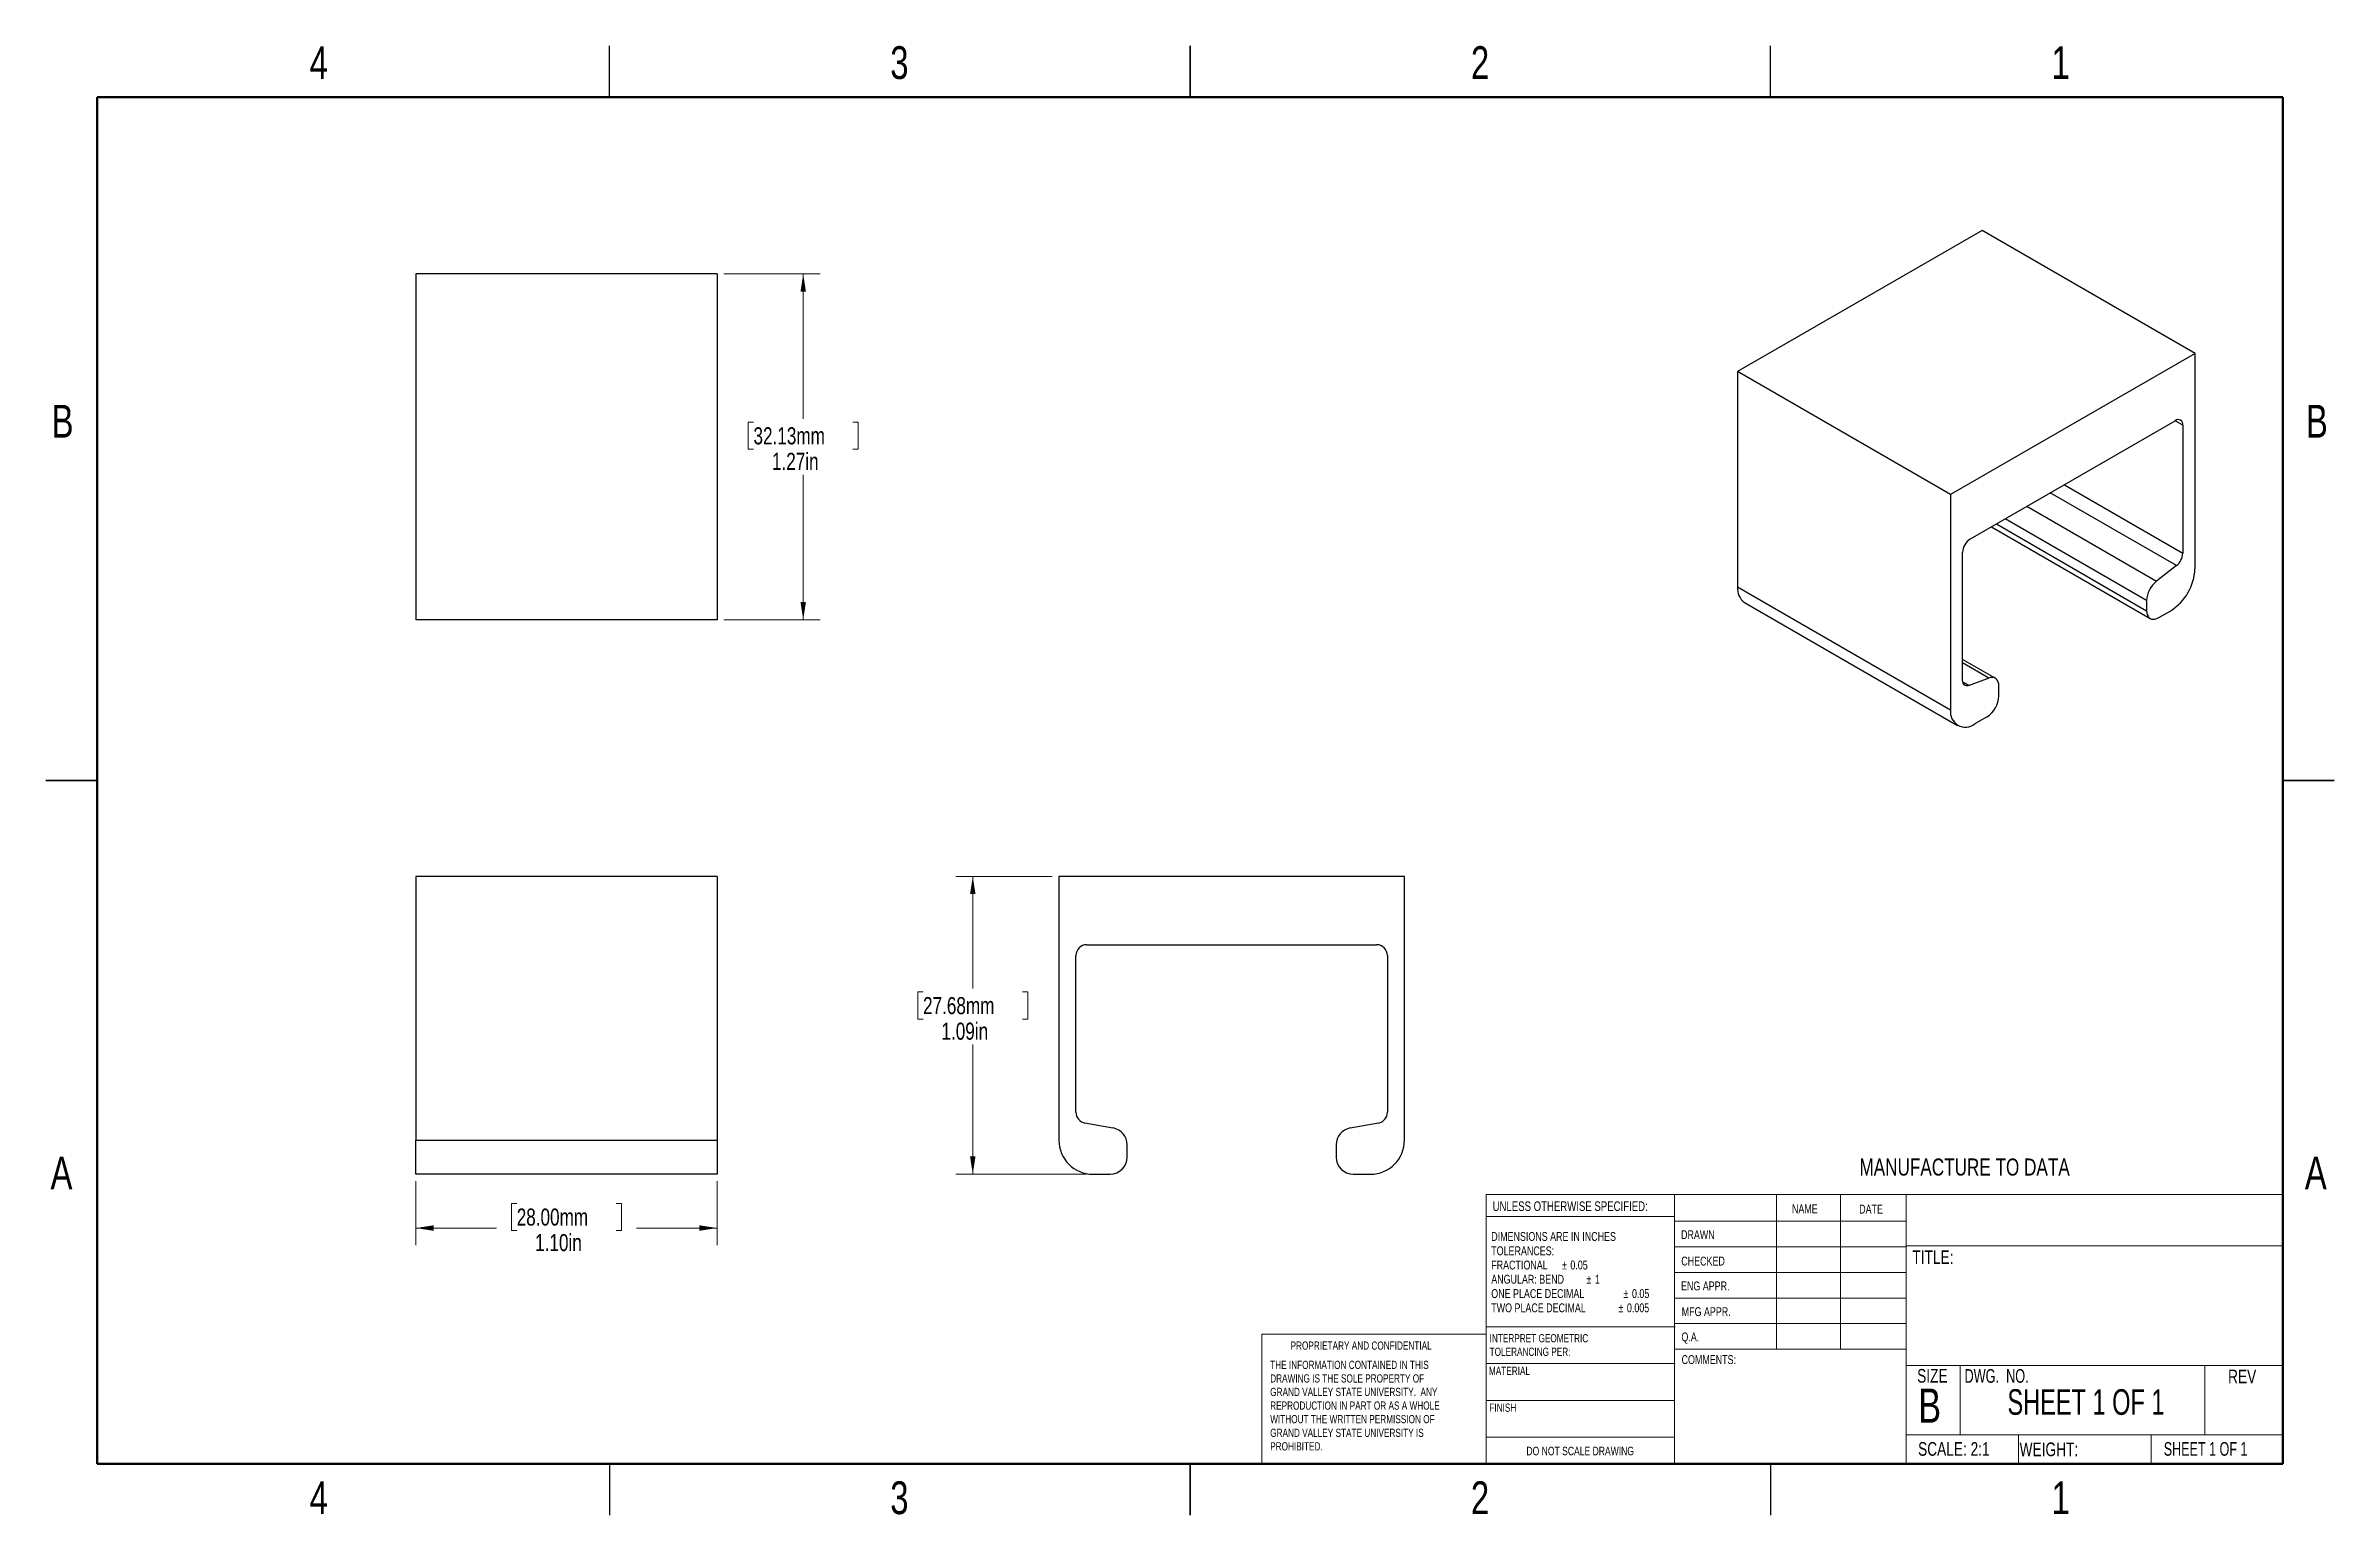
# Model space of a CAD drawing. Header units: inches. Extents: x 0.1 to 16.9, y 0.1 to 10.9.
import ezdxf

# ---------------------------------------------------------------- set-up
doc = ezdxf.new("R2010")
doc.units = ezdxf.units.IN
doc.header["$MEASUREMENT"] = 0
doc.styles.add('SLDTEXTSTYLE0', font='TXT', dxfattribs={"width": 0.75})
doc.styles.add('SLDTEXTSTYLE1', font='TXT', dxfattribs={"width": 0.6875})
doc.styles.add('SLDTEXTSTYLE2', font='TXT', dxfattribs={"width": 0.694444})
doc.dimstyles.new('SLDDIMSTYLE0', dxfattribs={"dimtxt": 0.125, "dimasz": 0.13, "dimexe": 0, "dimexo": 0.0625, "dimgap": 0.03125, "dimtad": 0, "dimtih": 1, "dimtoh": 1, "dimlfac": 0.5, "dimrnd": 1e-09, "dimzin": 4, "dimdsep": 46, "dimtxsty": 'SLDTEXTSTYLE0', "dimsah": 1, "dimcen": 0.09, "dimadec": 0, "dimazin": 1, "dimtfac": 1, "dimtofl": 0, "dimtmove": 0, "dimatfit": 3, "dimfxl": 1, "dimfrac": 2, "dimtolj": 1, "dimtzin": 12, "dimarcsym": 0})
doc.dimstyles.new('SLDDIMSTYLE1', dxfattribs={"dimtxt": 0.125, "dimasz": 0.13, "dimexe": 0, "dimexo": 0.0625, "dimgap": 0.03125, "dimtad": 0, "dimtih": 1, "dimtoh": 1, "dimlfac": 0.5, "dimrnd": 1e-09, "dimzin": 12, "dimdsep": 46, "dimtxsty": 'SLDTEXTSTYLE0', "dimsah": 1, "dimcen": 0.09, "dimadec": 0, "dimazin": 3, "dimtfac": 1, "dimtofl": 0, "dimtmove": 0, "dimatfit": 3, "dimfxl": 1, "dimfrac": 2, "dimtolj": 1, "dimtzin": 12, "dimarcsym": 0})

# ---------------------------------------------------------------- blocks, each defined once
blk = doc.blocks.new('SW_NOTE_0')
at = {"color": 0, "linetype": 'Continuous', "lineweight": 0, "char_height": 0.06, "attachment_point": 1, "style": 'SLDTEXTSTYLE0'}
for s, insert in [('INTERPRET GEOMETRIC', (0, 0.077)), ('TOLERANCING PER:', (0, -0.022))]:
    blk.add_mtext(s, dxfattribs=dict(at, insert=insert))
blk = doc.blocks.new('SW_NOTE_1')
at = {"color": 0, "linetype": 'Continuous', "lineweight": 0, "char_height": 0.065, "attachment_point": 1, "style": 'SLDTEXTSTYLE0'}
for s, insert in [('DIMENSIONS ARE IN INCHES', (0, 0.084)), ('TOLERANCES:', (0, -0.021)), ('FRACTIONAL', (0, -0.125)), ('%%p', (0.518, -0.125)), ('0.05', (0.579, -0.125)), ('ANGULAR: BEND', (0, -0.229)), ('ONE PLACE DECIMAL', (0, -0.334)), ('%%p', (0.697, -0.229)), ('1', (0.759, -0.229)), ('0.05', (1.03, -0.334)), ('TWO PLACE DECIMAL', (0, -0.438)), ('%%p', (0.931, -0.438)), ('%%p', (0.968, -0.334)), ('0.005', (0.993, -0.438))]:
    blk.add_mtext(s, dxfattribs=dict(at, insert=insert))
blk = doc.blocks.new('SW_NOTE_2')
at = {"color": 0, "linetype": 'Continuous', "lineweight": 0, "char_height": 0.06, "attachment_point": 1, "style": 'SLDTEXTSTYLE0'}
for s, insert in [('THE INFORMATION CONTAINED IN THIS', (0, 0.077)), ('GRAND VALLEY STATE UNIVERSITY.  ANY', (0, -0.121)), ('DRAWING IS THE SOLE PROPERTY OF', (0, -0.022)), ('WITHOUT THE WRITTEN PERMISSION OF', (0, -0.32)), ('REPRODUCTION IN PART OR AS A WHOLE', (0, -0.221)), ('GRAND VALLEY STATE UNIVERSITY IS', (0, -0.42)), ('PROHIBITED.', (0, -0.519))]:
    blk.add_mtext(s, dxfattribs=dict(at, insert=insert))
blk = doc.blocks.new('_D')
at = {"color": 7, "linetype": 'Continuous', "lineweight": 18}
for p, q in [((2.834, 2.57), (2.834, 2.101)), ((5.039, 2.57), (5.039, 2.101)), ((3.572, 2.406), (3.534, 2.406)), ((3.534, 2.406), (3.534, 2.208)), ((4.301, 2.406), (4.339, 2.406)), ((4.339, 2.406), (4.339, 2.208)), ((2.834, 2.226), (3.425, 2.226)), ((3.534, 2.208), (3.572, 2.208)), ((4.339, 2.208), (4.301, 2.208)), ((5.039, 2.226), (4.448, 2.226))]:
    blk.add_line(p, q, dxfattribs=at)
for points in [[(2.834, 2.226), (2.964, 2.206), (2.964, 2.246)], [(5.039, 2.226), (4.909, 2.246), (4.909, 2.206)]]:
    blk.add_solid(points, dxfattribs=at)
at = {"color": 7, "linetype": 'Continuous', "lineweight": 18, "char_height": 0.125, "attachment_point": 1, "style": 'SLDTEXTSTYLE0'}
for s, insert in [('28.00mm', (3.572, 2.369)), ('1.10in', (3.707, 2.182))]:
    blk.add_mtext(s, dxfattribs=dict(at, insert=insert))
blk = doc.blocks.new('_D_1')
at = {"color": 7, "linetype": 'Continuous', "lineweight": 18}
for p, q in [((5.089, 9.207), (5.794, 9.207)), ((5.669, 9.207), (5.669, 8.147)), ((5.305, 8.122), (5.267, 8.122)), ((5.267, 8.122), (5.267, 7.924)), ((6.033, 8.122), (6.071, 8.122)), ((6.071, 8.122), (6.071, 7.924)), ((5.267, 7.924), (5.305, 7.924)), ((6.071, 7.924), (6.033, 7.924)), ((5.669, 6.677), (5.669, 7.737)), ((5.089, 6.677), (5.794, 6.677))]:
    blk.add_line(p, q, dxfattribs=at)
for points in [[(5.669, 9.207), (5.649, 9.077), (5.689, 9.077)], [(5.669, 6.677), (5.689, 6.807), (5.649, 6.807)]]:
    blk.add_solid(points, dxfattribs=at)
at = {"color": 7, "linetype": 'Continuous', "lineweight": 18, "char_height": 0.125, "attachment_point": 1, "style": 'SLDTEXTSTYLE0'}
for s, insert in [('32.13mm', (5.305, 8.085)), ('1.27in', (5.44, 7.898))]:
    blk.add_mtext(s, dxfattribs=dict(at, insert=insert))
blk = doc.blocks.new('_D_2')
at = {"color": 7, "linetype": 'Continuous', "lineweight": 18}
for p, q in [((7.49, 4.799), (6.785, 4.799)), ((6.91, 4.799), (6.91, 3.979)), ((6.546, 3.954), (6.508, 3.954)), ((6.508, 3.954), (6.508, 3.755)), ((7.274, 3.954), (7.312, 3.954)), ((7.312, 3.954), (7.312, 3.755)), ((6.508, 3.755), (6.546, 3.755)), ((7.312, 3.755), (7.274, 3.755)), ((6.91, 2.62), (6.91, 3.568)), ((7.74, 2.62), (6.785, 2.62))]:
    blk.add_line(p, q, dxfattribs=at)
for points in [[(6.91, 4.799), (6.89, 4.669), (6.93, 4.669)], [(6.91, 2.62), (6.93, 2.75), (6.89, 2.75)]]:
    blk.add_solid(points, dxfattribs=at)
at = {"color": 7, "linetype": 'Continuous', "lineweight": 18, "char_height": 0.125, "attachment_point": 1, "style": 'SLDTEXTSTYLE0'}
for s, insert in [('27.68mm', (6.546, 3.916)), ('1.09in', (6.681, 3.729))]:
    blk.add_mtext(s, dxfattribs=dict(at, insert=insert))

msp = doc.modelspace()

# ---------------------------------------------------------------- linework, layer by layer
at = {"color": 7, "linetype": 'Continuous', "lineweight": 25}
for p, q in [((4.25, 10.5), (4.25, 10.875)), ((8.5, 10.875), (8.5, 10.5)), ((8.5, 10.5), (8.5, 10.875)), ((12.75, 10.5), (12.75, 10.875)), ((14.297, 9.525), (12.508, 8.492)), ((15.856, 8.625), (14.297, 9.525)), ((5.039, 9.207), (2.834, 9.207)), ((2.834, 9.207), (2.834, 6.677)), ((5.039, 9.207), (5.039, 6.677)), ((15.856, 8.625), (14.067, 7.592)), ((15.856, 7.049), (15.856, 8.625)), ((14.067, 7.592), (12.508, 8.492)), ((12.508, 8.492), (12.508, 6.917)), ((14.212, 7.268), (15.711, 8.133)), ((15.767, 8.1), (15.767, 7.164)), ((14.067, 7.592), (14.067, 6.017)), ((14.366, 7.357), (15.528, 6.686)), ((14.155, 6.233), (14.155, 7.17)), ((15.72, 7.073), (15.575, 6.959)), ((12.508, 6.917), (14.067, 6.017)), ((12.559, 6.802), (14.118, 5.902)), ((15.502, 6.817), (15.502, 6.743)), ((15.59, 6.692), (15.679, 6.743)), ((5.039, 6.677), (2.834, 6.677)), ((14.394, 6.249), (14.155, 6.387)), ((14.347, 6.25), (14.202, 6.196)), ((14.42, 6.119), (14.42, 6.192)), ((14.243, 5.915), (14.332, 5.966)), ((0.125, 5.5), (0.5, 5.5)), ((0.5, 5.5), (0.125, 5.5)), ((16.875, 5.5), (16.5, 5.5)), ((16.5, 5.5), (16.875, 5.5)), ((5.039, 4.799), (2.834, 4.799)), ((2.834, 4.799), (2.834, 2.87)), ((5.039, 4.799), (5.039, 2.87)), ((7.54, 4.799), (7.54, 2.87)), ((10.07, 4.799), (7.54, 4.799)), ((10.07, 2.87), (10.07, 4.799)), ((7.665, 3.073), (7.665, 4.219)), ((7.745, 4.299), (9.865, 4.299)), ((9.945, 4.219), (9.945, 3.073)), ((2.834, 2.87), (5.039, 2.87)), ((2.834, 2.62), (2.834, 2.87)), ((5.039, 2.87), (5.039, 2.62)), ((7.936, 2.958), (7.731, 2.994)), ((9.879, 2.994), (9.673, 2.958)), ((8.04, 2.745), (8.04, 2.835)), ((9.57, 2.835), (9.57, 2.745)), ((5.039, 2.62), (2.834, 2.62)), ((7.79, 2.62), (7.915, 2.62)), ((9.695, 2.62), (9.82, 2.62)), ((4.25, 0.5), (4.25, 0.125)), ((8.5, 0.125), (8.5, 0.5)), ((8.5, 0.5), (8.5, 0.125)), ((12.75, 0.5), (12.75, 0.125))]:
    msp.add_line(p, q, dxfattribs=at)
at = {"color": 7, "linetype": 'Continuous', "lineweight": 50}
for p, q in [((0.5, 0.5), (0.5, 10.5)), ((0.5, 10.5), (16.5, 10.5)), ((16.5, 10.5), (16.5, 0.5)), ((16.5, 0.5), (0.5, 0.5))]:
    msp.add_line(p, q, dxfattribs=at)
at = {"color": 8, "linetype": 'Continuous', "lineweight": 25}
for p, q in [((15.767, 8.1), (15.711, 8.133)), ((15.72, 7.073), (14.797, 7.606)), ((14.9, 7.665), (15.767, 7.164)), ((14.402, 7.378), (15.502, 6.743)), ((15.502, 6.817), (14.466, 7.415)), ((14.626, 7.507), (15.575, 6.959)), ((14.347, 6.25), (14.155, 6.361)), ((14.156, 6.223), (14.202, 6.196))]:
    msp.add_line(p, q, dxfattribs=at)
at = {"color": 7, "linetype": 'Continuous', "lineweight": 18}
for p, q in [((10.668, 0.5), (10.668, 2.472)), ((10.668, 2.472), (16.5, 2.472)), ((12.045, 2.472), (12.045, 0.5)), ((12.794, 2.472), (12.794, 1.339)), ((13.262, 2.472), (13.262, 1.339)), ((13.741, 2.472), (13.741, 0.5)), ((12.045, 2.31), (10.668, 2.31)), ((12.045, 2.277), (13.741, 2.277)), ((12.045, 2.089), (13.741, 2.089)), ((13.741, 2.097), (16.5, 2.097)), ((12.045, 1.902), (13.741, 1.902)), ((13.741, 1.714), (12.045, 1.714)), ((13.741, 1.527), (12.045, 1.527)), ((9.025, 0.5), (9.025, 1.449)), ((10.668, 1.449), (9.025, 1.449)), ((10.668, 1.504), (12.05, 1.504)), ((10.668, 1.234), (12.05, 1.234)), ((13.741, 1.339), (12.05, 1.339)), ((13.741, 1.22), (16.5, 1.22)), ((14.137, 1.22), (14.137, 0.713)), ((15.928, 1.22), (15.928, 0.713)), ((10.668, 0.964), (12.045, 0.964)), ((10.668, 0.697), (12.045, 0.697)), ((13.741, 0.713), (16.5, 0.713)), ((14.564, 0.713), (14.564, 0.5)), ((15.536, 0.713), (15.536, 0.5))]:
    msp.add_line(p, q, dxfattribs=at)
at = {"color": 7, "linetype": 'Continuous', "lineweight": 25, "flags": 128}
for points in [[(15.502, 6.743), (15.503, 6.728), (15.506, 6.714), (15.512, 6.702), (15.519, 6.693), (15.528, 6.686), (15.538, 6.682), (15.55, 6.68), (15.563, 6.681), (15.577, 6.685), (15.59, 6.692)], [(14.202, 6.196), (14.192, 6.194), (14.183, 6.193), (14.175, 6.195), (14.168, 6.199), (14.163, 6.205), (14.158, 6.213), (14.156, 6.223), (14.155, 6.233)], [(14.42, 6.192), (14.419, 6.207), (14.416, 6.221), (14.411, 6.232), (14.404, 6.242), (14.395, 6.249), (14.385, 6.253), (14.373, 6.255), (14.36, 6.254), (14.347, 6.25)]]:
    msp.add_lwpolyline(points, dxfattribs=at)
at = {"color": 7, "linetype": 'Continuous', "lineweight": 25}
for centre, radius, start, end in [((15.733, 8.106), 0.0349, 350.786, 129.2033), ((14.278, 7.164), 0.123, 122.6055, 177.3945), ((15.473, 7.066), 0.383, 302.5243, 357.4757), ((15.642, 7.17), 0.125, 308.6908, 357.0927), ((12.631, 6.904), 0.124, 174.0137, 234.6741), ((15.696, 6.807), 0.195, 128.5636, 177.22), ((14.23, 6.127), 0.191, 302.3869, 357.6131), ((14.175, 6), 0.109, 171.1194, 308.8699), ((7.745, 4.219), 0.08, 90, 180), ((9.865, 4.219), 0.08, 0, 90), ((7.745, 3.073), 0.08, 180, 260), ((9.865, 3.073), 0.08, 280, 0), ((7.79, 2.87), 0.25, 180, 270), ((7.915, 2.835), 0.125, 0, 80), ((9.695, 2.835), 0.125, 100, 180), ((9.82, 2.87), 0.25, 270, 0), ((7.915, 2.745), 0.125, 270, 0), ((9.695, 2.745), 0.125, 180, 270)]:
    msp.add_arc(centre, radius, start, end, dxfattribs=at)

# ---------------------------------------------------------------- block references
at = {"color": 7, "linetype": 'Continuous', "lineweight": 0}
for name, p in [('SW_NOTE_1', (10.705, 2.113)), ('SW_NOTE_0', (10.693, 1.373)), ('SW_NOTE_2', (9.087, 1.178))]:
    msp.add_blockref(name, p, dxfattribs=at)

# ---------------------------------------------------------------- texts
for s, insert, char_height, attachment_point, style in [('4', (2.123, 10.873), 0.24, 2, 'SLDTEXTSTYLE0'), ('3', (6.373, 10.873), 0.24, 2, 'SLDTEXTSTYLE0'), ('2', (10.623, 10.873), 0.24, 2, 'SLDTEXTSTYLE0'), ('1', (14.873, 10.873), 0.24, 2, 'SLDTEXTSTYLE0'), ('B', (0.248, 8.249), 0.24, 2, 'SLDTEXTSTYLE0'), ('B', (16.748, 8.249), 0.24, 2, 'SLDTEXTSTYLE0'), ('A', (0.24, 2.749), 0.24, 2, 'SLDTEXTSTYLE0'), ('MANUFACTURE TO DATA', (13.4, 2.735), 0.125, 1, 'SLDTEXTSTYLE0'), ('A', (16.74, 2.749), 0.24, 2, 'SLDTEXTSTYLE0'), ('UNLESS OTHERWISE SPECIFIED:', (10.715, 2.421), 0.07, 1, 'SLDTEXTSTYLE0'), ('NAME', (12.906, 2.399), 0.065, 1, 'SLDTEXTSTYLE0'), ('DATE', (13.398, 2.397), 0.065, 1, 'SLDTEXTSTYLE0'), ('DRAWN', (12.094, 2.21), 0.065, 1, 'SLDTEXTSTYLE0'), ('CHECKED', (12.096, 2.017), 0.065, 1, 'SLDTEXTSTYLE0'), ('TITLE:', (13.787, 2.063), 0.1, 1, 'SLDTEXTSTYLE0'), ('ENG APPR.', (12.094, 1.835), 0.065, 1, 'SLDTEXTSTYLE0'), ('MFG APPR.', (12.099, 1.647), 0.065, 1, 'SLDTEXTSTYLE0'), ('PROPRIETARY AND CONFIDENTIAL', (9.236, 1.396), 0.06, 1, 'SLDTEXTSTYLE0'), ('Q.A.', (12.097, 1.462), 0.065, 1, 'SLDTEXTSTYLE0'), ('MATERIAL', (10.688, 1.211), 0.06, 1, 'SLDTEXTSTYLE0'), ('COMMENTS:', (12.098, 1.296), 0.065, 1, 'SLDTEXTSTYLE0'), ('SIZE', (13.822, 1.195), 0.1, 1, 'SLDTEXTSTYLE0'), ('DWG.  NO.', (14.169, 1.194), 0.1, 1, 'SLDTEXTSTYLE2'), ('REV', (16.098, 1.19), 0.1, 1, 'SLDTEXTSTYLE0'), ('B', (13.83, 1.052), 0.25, 1, 'SLDTEXTSTYLE0'), ('SHEET 1 OF 1', (15.058, 1.047), 0.1875, 2, 'SLDTEXTSTYLE1'), ('FINISH', (10.691, 0.942), 0.06, 1, 'SLDTEXTSTYLE0'), ('DO NOT SCALE DRAWING', (11.356, 0.626), 0.0625, 2, 'SLDTEXTSTYLE0'), ('SCALE: 2:1', (13.829, 0.66), 0.1, 1, 'SLDTEXTSTYLE0'), ('WEIGHT:', (14.572, 0.657), 0.1, 1, 'SLDTEXTSTYLE0'), ('SHEET 1 OF 1', (15.627, 0.66), 0.1, 1, 'SLDTEXTSTYLE1'), ('4', (2.123, 0.373), 0.24, 2, 'SLDTEXTSTYLE0'), ('3', (6.373, 0.373), 0.24, 2, 'SLDTEXTSTYLE0'), ('2', (10.623, 0.373), 0.24, 2, 'SLDTEXTSTYLE0'), ('1', (14.873, 0.373), 0.24, 2, 'SLDTEXTSTYLE0')]:
    msp.add_mtext(s, dxfattribs=dict(at, insert=insert, char_height=char_height, attachment_point=attachment_point, style=style))

# ---------------------------------------------------------------- dimensions: what is measured, and where the dimension line sits
at = {"color": 7, "linetype": 'Continuous', "lineweight": 18}
for base, p1, p2, picture, middle in [((5.668732113, 6.676934589), (5.038810853, 9.206934589), (5.038810853, 6.676934589), '_D_1', (5.668732113, 7.941934589)), ((6.91, 4.799), (7.79, 2.62), (7.54, 4.799), '_D_2', (6.91, 3.774))]:
    dim = msp.add_linear_dim(base=base, p1=p1, p2=p2, angle=90, dimstyle='SLDDIMSTYLE1', dxfattribs=at)
    dim.commit()
    dim.dimension.update_dxf_attribs({"geometry": picture, "text_midpoint": middle, "dimtype": 160})
dim = msp.add_linear_dim(base=(5.039, 2.226), p1=(2.834, 2.62), p2=(5.039, 2.62), dimstyle='SLDDIMSTYLE0', dxfattribs=at)
dim.commit()
dim.dimension.update_dxf_attribs({"geometry": '_D', "text_midpoint": (3.936, 2.226), "dimtype": 160})

doc.saveas('drawing.dxf')
